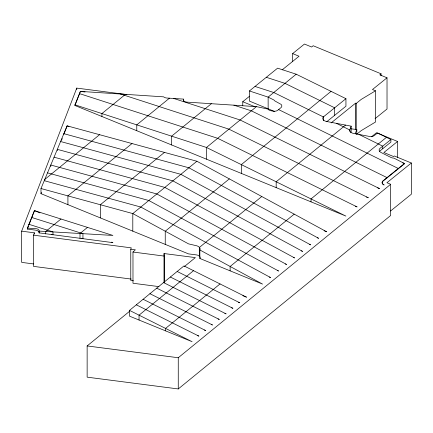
<?xml version="1.0" encoding="UTF-8"?>
<svg xmlns="http://www.w3.org/2000/svg" width="433" height="433" viewBox="0 0 433 433"><rect width="100%" height="100%" fill="white"/><g stroke="black" fill="none" stroke-linecap="round" stroke-linejoin="round"><path stroke-width="0.65" d="M111.676 242.144L112.916 242.648L39.149 232.884A4.812 2.777 0 0 0 38.981 232.077L38.829 231.823M39.127 233.062L39.149 230.924A4.817 2.56 -5.1 0 0 38.981 230.194L38.829 229.961A4.774 2.538 -5 0 0 38.142 229.355A4.817 2.566 -5.1 0 0 35.419 228.597L27.349 228.126L27.349 229.079L35.419 230.123A4.779 2.76 0 0 1 37.492 230.724A4.817 2.782 0 0 1 38.142 231.119A4.779 2.76 0 0 1 38.835 231.828M323.354 116.942A4.795 2.95 5 0 0 326.022 121.37L351.136 126.155L349.81 129.943L349.81 131.269M350.714 132.779L351.136 131.648L351.136 126.155M355.222 133.797L356.808 129.537L350.811 128.785M33.704 263.946L21.65 262.382L21.65 231.168L76.765 88.099L126.929 94.611M27.349 229.079L28.464 226.194M324.16 230.757L326.655 231.779L196.891 161.249L67.12 125.841L40.989 188.534L132.801 213.583L188.534 243.871L196.393 245.717A4.866 3.091 8.2 0 1 198.807 246.81L199.808 247.914A4.779 3.036 8.2 0 1 199.884 249.987L262.571 284.113L199.878 258.474A4.785 2.76 0 0 0 199.954 256.872L198.807 255.703A4.785 2.76 0 0 0 196.393 254.907L188.534 253.89L40.989 193.67L41.46 192.458M61.524 140.373L62.222 138.56M64.089 133.716L67.12 125.841L68.993 126.604M85.068 92.002L80.392 91.395L74.963 104.829L206.476 147.469L345.88 216.078L74.963 105.495L80.392 91.395L163.717 96.851A4.812 2.576 -4.6 0 0 165.633 97.826A4.823 2.582 -4.6 0 0 166.938 98.026L183.5 99.108L183.5 101.138M131.307 279.085L33.46 266.371L33.46 235.157L34.375 232.813L21.65 231.168M133.391 280.784L130.766 280.449L130.766 249.235L131.307 247.865L33.46 235.157M183.5 99.108L183.43 99.271A4.801 2.576 -4.7 0 0 187.051 102.134L256.477 106.637L267.827 109.04A4.774 2.934 5 0 0 268.33 109.554A4.823 2.966 5 0 0 271.053 110.767L272.877 111.119A4.779 2.939 5 0 0 277.813 110.226L280.952 107.665A4.774 2.939 5 0 0 281.109 104.407L274.874 100.959A4.817 2.961 5 0 0 273.299 99.687L268.141 97.116L249.419 90.952L249.419 101.078L273.299 110.956A4.785 2.76 0 0 1 274.37 111.568M27.349 228.126L34.461 210.627L112.916 235.433L39.127 231.092M158.949 286.619L132.98 283.247L132.98 252.033L135.361 249.819L130.766 249.235M323.348 116.942L345.94 98.681L296.199 74.2L277.602 68.17L249.419 90.952M292.654 61.567L292.654 53.595L304.464 44.047L311.625 47.008L313.183 45.741L381.056 73.805L379.838 74.822L387.021 77.799L387.021 109.013L375.07 118.653M125.494 94.324L101.923 113.57L101.923 116.499M99.563 134.695L44.788 179.424L44.788 180.68M169.449 98.188L136.774 124.872L136.774 130.723M132.005 143.545L67.916 195.878L67.916 204.657M60.972 219.006L45.698 231.482L45.698 233.917M211.374 103.709L171.625 136.168L171.625 144.952M164.448 152.4L100.359 204.733L100.359 217.902M87.482 227.39L80.002 233.495L80.002 238.372M256.477 106.637L206.476 147.469L206.476 159.176M296.199 74.2L268.141 97.116L268.141 108.818M196.891 161.249L132.801 213.583L132.801 231.146M331.05 91.352L241.327 164.621L241.327 173.4M229.333 178.883L165.244 231.217L165.244 244.385M345.577 125.099L276.178 181.773L276.178 187.624M261.776 196.512L199.445 247.411L199.445 256.19M129.499 310.385L192.073 341.68L129.499 316.139L129.499 310.385L183.982 265.905L246.55 297.195L242.848 295.685M371.465 136.806L376.494 132.747L397.564 141.461L383.876 152.519L393.592 156.551L394.317 155.972L411.35 162.997L386.918 182.721L390.669 184.285L390.669 215.499L178.261 388.953L87.141 377.159L87.141 345.945L129.483 311.376M184.366 266.566L195.348 257.603L164.053 253.543L164.053 282.105M193.524 270.674L139.053 315.159L139.053 320.036M386.452 137.331L311.029 198.926L311.029 201.854M294.213 214.146L230.129 266.479L230.129 270.869M220.04 283.934L165.563 328.42L165.563 330.861M87.141 345.945L178.261 357.739L390.669 184.285M242.756 105.701L242.756 101.717L249.592 96.191M282.208 69.848L299.041 56.247L292.654 53.595M326.758 121.705L345.94 106.209L345.94 98.681M331.131 122.918L355.574 103.168L356.235 103.433L361.236 99.395L375.514 90.8L375.514 122.019L361.236 130.609L356.732 134.246M336.446 123.362L349.794 129.997A4.806 2.955 5 0 0 349.842 130.858A4.833 2.971 5 0 0 350.292 131.702L351.109 132.455A4.806 2.955 5 0 0 353.534 133.418L369.446 136.438A4.785 2.939 5 0 0 374.35 135.545L377.598 132.926L390.902 139.545L379.99 148.362A4.785 2.944 5 0 0 381.094 152.524L390.804 157.379A4.828 2.966 5 0 0 392.493 157.948A4.806 2.95 5 0 0 393.884 158.099L404.682 163.636L383.032 181.118A4.79 2.766 0 0 0 382.263 182.098A4.779 2.76 0 0 0 382.442 183.689M387.021 77.799L372.472 89.534L375.514 90.8M404.682 163.333L383.032 180.799A4.79 2.944 4.9 0 0 383.757 184.767L384.033 184.923L383.757 184.767A4.779 2.76 0 0 1 382.626 183.938M390.555 211.001L411.35 194.217L411.35 162.997M132.98 252.033L164.275 256.092L164.275 282.657M60.588 141.515L180.87 174.331L310.634 244.861L309.389 244.353M54.055 157.184L164.843 187.419L294.613 257.944L293.368 257.435M47.522 172.859L148.822 200.501L278.592 271.031L277.342 270.517M44.258 180.696L140.812 207.044L270.582 277.569L269.331 277.06M266.306 77.301L284.984 83.358L334.644 107.801L334.644 115.335M255.005 86.432L273.77 92.516L323.37 116.926L323.37 120.699M233.869 105.17L251.34 110.832L386.999 177.6L386.999 177.914M173.73 98.47L240.126 119.995L379.53 188.604L377.663 187.841M120.477 93.999L228.911 129.153L368.315 197.762L366.448 196.999M355.233 206.157L357.101 206.92L217.691 138.311L79.531 93.625M317.4 237.809L318.645 238.318L188.88 167.793L63.857 133.678L63.857 134.322M301.379 250.891L302.624 251.405L172.859 180.875L57.324 149.353L57.324 150.635M285.352 263.978L286.603 264.487L156.833 193.957L50.791 165.022L50.791 166.31M40.009 212.89L34.461 210.627L28.908 225.041L28.908 224.299L52.972 231.909L52.972 234.865L51.727 234.356M81.81 238.291L82.947 238.756L82.947 233.668L31.685 217.463L31.685 217.831M238.507 302.256L239.741 302.759L177.173 271.464M231.698 307.814L232.932 308.318L170.364 277.023M224.889 313.373L226.118 313.876L163.555 282.581M218.08 318.937L219.309 319.44L156.741 288.145M211.272 324.496L212.5 324.999L149.932 293.704M204.457 330.054L205.691 330.558L143.123 299.263M197.648 335.618L198.882 336.122L136.308 304.821M402.82 162.873L404.682 163.636M242.756 101.717L255.097 106.821M358.973 134.452L382.729 146.143L382.729 148.698M278.603 109.576L398.3 168.486L398.3 168.789M164.053 253.543L164.275 256.092M397.564 141.461L397.564 157.401M390.902 139.545L390.902 142.1L379.99 150.917A4.779 2.76 0 0 0 379.519 151.388M381.056 73.805L381.056 75.802M356.808 129.537L356.808 134.187M356.235 103.433L356.235 130.003M355.574 103.168L355.574 129.738M199.851 250.025L199.851 258.512M178.261 357.739L178.261 388.953M76.765 88.099L76.765 89.425M74.963 104.829L74.963 105.495M40.989 188.534L40.989 193.67M34.375 232.813L34.375 234.145"/></g></svg>
